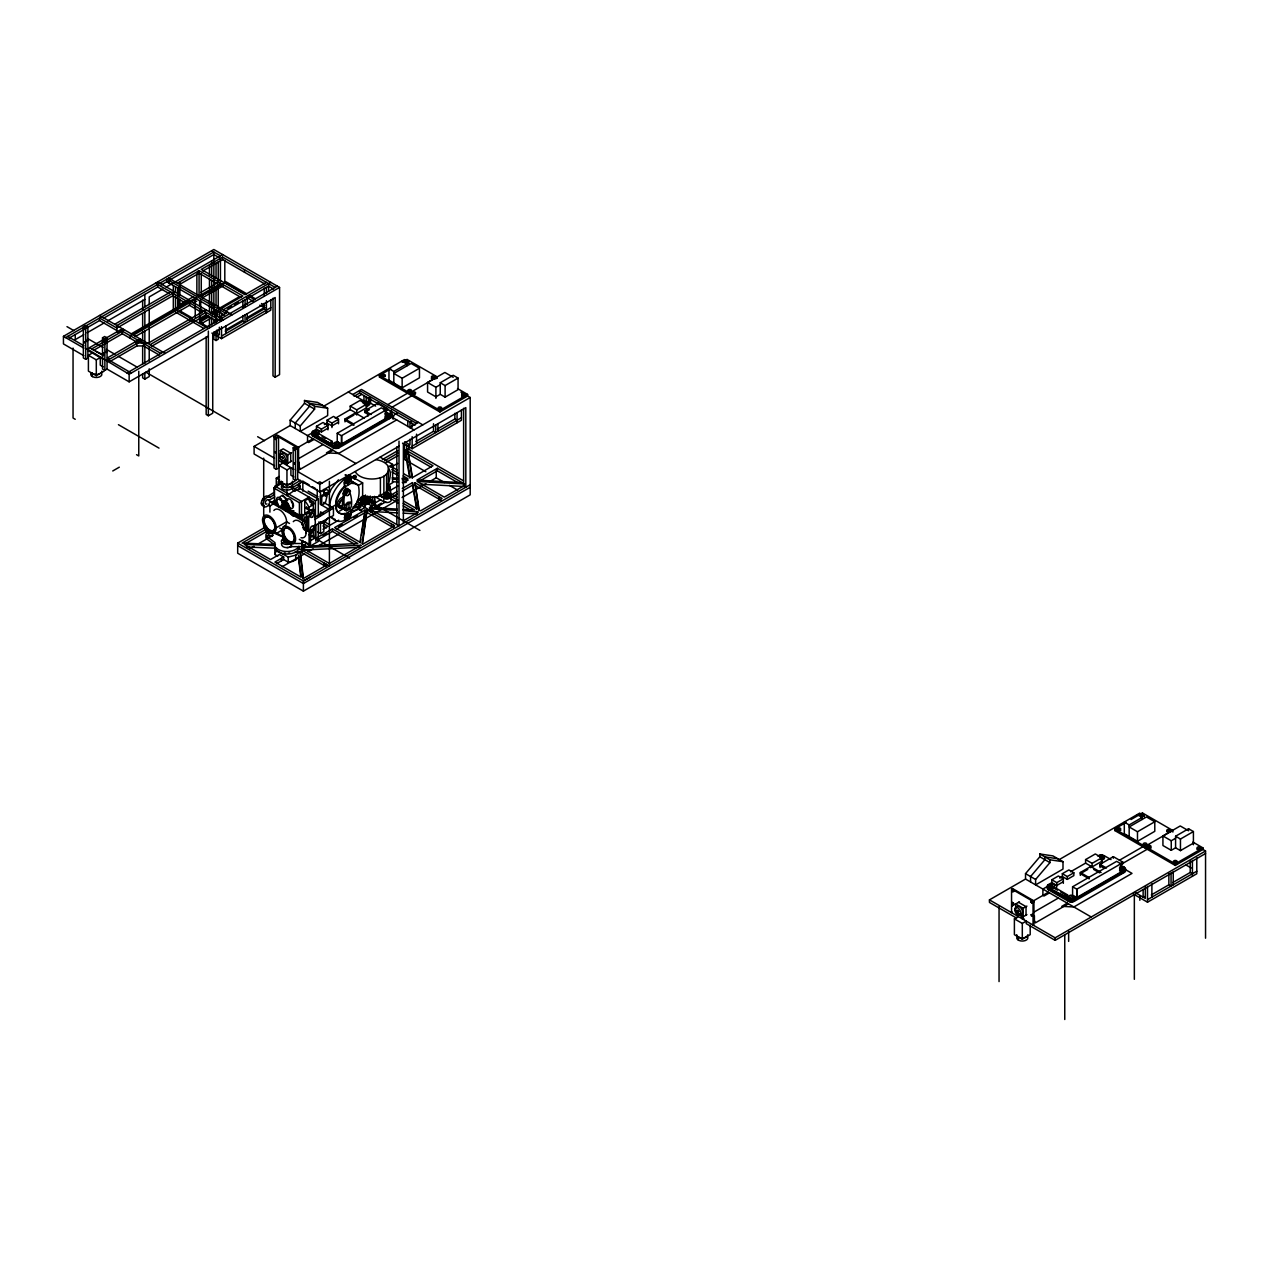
<?xml version="1.0" encoding="UTF-8"?>
<svg xmlns="http://www.w3.org/2000/svg" width="1269" height="1269" viewBox="0 0 1269 1269"><rect width="100%" height="100%" fill="white"/><g stroke="black" fill="none" stroke-linecap="round" stroke-linejoin="round"><path stroke-width="1.5" d="M73.047 348.087L73.047 418.024L75.236 419.293M106.374 338.236L107.294 338.49L104.708 336.507L102.519 337.76L102.519 368.993L104.867 370.358L107.056 369.089L129.152 381.842L129.152 374.26L279.561 287.428L213.842 249.501L63.45 336.333L63.45 343.915L83.849 355.701M138.765 371.246L138.765 455.952L136.56 454.683M142.651 373.958L142.651 377.845L144.84 379.098L149.219 376.576L149.219 368.803M142.651 364.235L142.651 346.754M142.651 340.933L142.651 331.209M142.651 327.323L142.651 313.729M142.651 309.842L142.651 300.134M161.242 284.922L166.762 281.734L166.762 279.212L225.898 313.348M173.33 310.826L173.33 285.525M179.897 295.645L179.897 281.734M197.98 273.834L197.98 271.312M211.812 313.903L242.871 295.963L199.074 270.678L199.074 295.963L220.425 283.637M202.897 325.356L202.897 322.834L200.708 321.565L209.226 316.647M206.165 336.808L206.165 414.487L208.354 415.756L212.732 413.234L212.732 333.588L275.183 297.549L275.183 377.179L279.561 374.641L279.561 287.428M208.354 415.756L208.354 331.066M220.425 258.353L220.425 281.734M202.85 271.011L222.614 259.606L222.614 257.084L275.183 287.428M244.52 272.248L244.52 269.726M263.698 524.208L263.698 528.094L268.996 531.156L268.996 533.678L265.887 531.885L245.472 543.671M263.698 516.435L263.698 504.776M263.698 498.955L263.698 458.157M274.976 545.147L267.251 539.309L267.251 536.787A4.648 2.681 0 0 1 266.252 533.852A4.648 2.681 0 0 1 270.535 532.203M268.6 291.22L268.6 283.637M272.994 298.231L272.994 375.91L275.183 377.179M281.496 543.735L282.115 542.751A5.615 3.236 0 0 0 281.544 543.544C281.036 548.034 288.031 548.382 290.934 546.669L290.934 543.497A5.615 3.236 0 0 1 283.003 543.497A5.615 3.236 0 0 1 283.003 538.928M302.323 519.291L299.547 517.689L299.547 513.913M294.598 552.364L301.927 552.38L301.927 549.223A15.482 8.946 0 0 0 301.927 544.591M290.934 546.669L301.927 546.685L301.927 543.529A15.482 8.946 0 0 0 302.45 541.213M311.666 533.9L311.666 530.283M317.218 499.114L317.218 489.533M295.36 446.577L293.171 447.83L293.171 479.063L295.503 480.428L297.692 479.159L319.804 491.912L319.804 484.33L470.196 397.498L460.885 392.121M328.401 508.98L320.502 504.427L320.502 496.036L329.734 491.357L326.45 489.453L322.929 491.5L327.465 494.117L325.356 503.063L321.755 505.141L321.755 496.75L327.846 493.308L327.465 494.117M329.401 481.316L329.401 566.022L301.61 549.969M363.981 401.29L363.981 395.595M372.325 496.877L372.325 500.747L369.739 502.238L371.944 503.523L371.944 506.045L367.534 503.507M370.088 499.494L374.514 502.032L374.514 507.092L375.608 507.727L385.855 501.81M375.608 507.727L374.577 496.401M389.964 498.225A4.346 2.522 0 0 1 389.964 501.794A4.346 2.522 0 0 1 383.809 501.778L383.809 497.987L378.923 495.164M388.171 483.616L388.171 486.836L389.678 485.948L390.979 493.784L390.979 498.844L389.884 498.209L398.196 503.016M389.678 489.485L389.678 485.948L387.695 484.79M396.816 524.557L396.816 446.878M399.005 441.136L399.005 525.826L369.644 508.885L397.292 510.328M463.629 408.301L463.629 485.979L465.818 487.248L465.818 407.619L403.383 443.658L403.383 523.304M266.617 526.413L237.684 543.116L237.684 553.221L303.386 591.148L470.196 494.847L470.196 397.498M999.052 981.587L999.052 906.716M1064.754 1019.499L1064.754 934.809M1068.641 941.392L1068.641 931.541M1134.343 979.319L1134.343 894.629M374.307 501.905L374.323 496.591M313.522 504.65L313.522 501.874L309.113 499.32M305.686 543.402L305.686 542.149M342.725 499.288A4.87 2.824 -60 0 0 339.283 505.268C364.076 528.919 344.216 455.65 342.265 506.997A4.87 2.824 -60 0 1 343.28 503.587M349.847 490.262C342.122 491.452 343.534 505.459 345.469 510.487M283.828 502.35C300.705 514.516 271.185 508.806 287.793 500.065M329.734 505.601L330.035 502.73A25.586 14.768 -60 0 1 342.836 480.57C344.343 479.111 350.054 474.035 350.593 478.936M350.276 480.11L358.35 485.377C360.999 496.607 356.494 509.757 344.994 513.739L341.44 513.691A17.179 9.914 -60 0 1 335.777 508.441L335.777 501.192A17.179 9.914 -60 0 1 341.44 489.406L344.391 486.297L344.327 482.553A4.346 2.506 -60 0 1 347.405 477.223A4.346 2.506 -60 0 1 350.482 479M292.631 506.315L292.631 504.459M87.228 327.18C89.068 327.561 86.609 325.229 86.863 328.163M86.863 341.551C86.641 338.173 89.401 341.678 86.863 340.33M105.327 338.22L106.263 338.315M282.019 456.618C283.003 461.297 282.289 454.08 282.575 458.49M283.114 458.379L281.797 456.745M297.628 449.099L298.104 448.02L296.724 447.227M1011.916 889.22L1012.519 891.806L1013.487 891.71L1013.201 889.49L1014.296 891.377L1011.916 889.648M1018.468 911.872C1018.706 908.35 1015.121 912.189 1018.595 911.919M1018.706 911.523L1017.706 912.11M1031.316 901.117C1032.3 904.242 1034.076 902.846 1032.363 900.546M1031.983 914.267L1033.156 915.98L1033.156 914.394M367.074 509.932L362.188 543.497L363.108 544.02L394.627 525.826L367.074 509.932L362.458 544.147M365.06 510.027L359.999 542.228L334.635 527.587L365.06 510.027L365.06 512.565L336.333 529.141M360.301 542.862L360.904 539.087M361.491 535.296L364.758 514.453M357.128 501.001C360.682 506.236 373.023 506.188 369.834 497.305M277.784 556.139L274.754 554.394L275.008 548.208M274.754 554.394L275.008 553.268A12.389 7.154 0 0 1 276.245 551.539M300.483 480.332L292.393 485.186A5.615 3.236 0 0 1 288.412 487.47L286.968 487.582A5.615 3.236 0 0 1 283.003 486.63L281.544 483.505A5.615 3.236 0 0 1 282.115 482.728A5.584 3.22 0 0 0 286.223 487.55A5.584 3.22 0 0 0 292.346 483.521M312.396 432.269C318.059 442.056 324.198 425.321 312.396 432.269L312.761 435.584L312.761 433.903M385.062 413.44C390.693 411.886 390.693 419.167 385.062 417.612M387.886 417.39L387.822 419.087L389.631 416.644M375.846 459.648L376.258 459.695A17.02 9.819 0 0 1 386.585 464.28C391.947 469.181 386.204 476.621 380.367 477.699A17.02 9.819 0 0 1 355.415 471.735M363.346 496.02A17.02 9.819 0 0 0 380.367 496.02L383.793 497.956A4.346 2.506 0 0 0 389.948 497.956A4.346 2.506 0 0 0 389.948 494.402C382.508 492.483 394.294 474.939 388.869 469.181M1067.768 898.991C1067.515 902.37 1073.495 902.529 1074.986 900.118M1119.512 867.155C1126.142 864.617 1126.142 873.421 1119.512 870.883M1124.017 870.534L1124.017 872.215L1125.111 869.011M282.638 481.839L275.087 486.186L274.501 488.343L274.501 501.493L277.61 503.285M325.308 496.433L326.609 492.578L328.957 493.942L331.431 488.755L338.458 479.825M350.482 514.579L349.689 516.642M279.91 496.877L282.495 495.148L286.048 498.384L286.635 499.653L282.686 501.937C275.072 487.804 272.883 510.677 282.686 506.505L283.32 507.87A4.949 2.855 60 0 0 285.874 510.63C289.903 512.739 290.411 506.426 288.428 504.253A4.949 2.855 60 0 0 285.874 501.493A4.949 2.855 60 0 0 283.32 501.303L282.686 501.937M1016.945 910.523L1018.309 910.507M327.783 517.911L325.657 521.178L321.755 523.431L320.486 522.701M349.023 507.854L348.959 503.507A3.172 1.824 -60 0 0 346.786 504.665L346.786 509.155A3.172 1.824 -60 0 0 349.023 507.854A2.998 1.729 -60 0 1 346.849 508.98L346.627 508.917M360.713 497.908L360.079 499.32L361.554 501.303L358.604 499.415M360.777 500.732L360.777 497.289C365.393 502.508 372.578 491.277 369.501 502.794M1048.115 885.239C1049.701 895.644 1062.169 880.305 1048.115 885.239L1048.115 886.92M286.953 489.882L286.953 495.544L295.851 489.469L315.426 500.763L318.297 499.114L318.297 516.42M274.501 465.771L254.101 453.985L254.101 446.402L290.173 425.559L290.173 420.134L304.497 403.304L304.497 400.496L317.551 402.4L327.656 408.221L327.656 415.582L300.277 431.397L300.277 425.972L314.601 409.126L314.601 406.318L304.497 400.496M1016.643 918.121L989.439 902.418L989.439 899.88L1025.526 879.052L1025.526 873.627L1039.85 856.781L1039.85 853.974L1052.905 855.893L1062.994 861.714L1062.994 869.075L1035.615 884.89L1035.615 879.465L1049.939 862.619L1049.939 859.811L1039.85 853.974M349.054 517.562L342.836 520.924A25.586 14.768 -60 0 1 331.843 517.53M281.29 483.695L273.914 487.835L274.294 491.579M286.635 499.653L287.286 499.018A4.949 2.855 60 0 1 292.409 501.969C294.36 504.158 293.869 510.455 289.84 508.346M1013.043 902.925L1014.169 904.876L1013.408 902.894M362.76 402.892C366.551 398.767 373.578 405.921 365.995 406.128M338.664 445.927C341.615 435.679 323.024 448.449 338.664 445.927L338.664 447.592L336.031 448.227L332.288 446.069M274.881 545.654L244.267 544.385L270.535 559.55L279.307 554.49L283.685 557.012L283.685 559.55L288.237 562.183L293.155 561.31L298.421 557.678L300.737 576.094M383.888 493.641L386.553 491.626L389.948 493.578A4.346 2.506 0 0 1 389.948 497.131A4.346 2.506 0 0 1 383.793 497.131L380.399 495.18L383.888 493.641L384.999 495.1L383.888 494.466L383.888 476.129M1098.113 856.385C1102.967 851.896 1108.598 860.604 1100.382 859.541M1067.768 898.436C1082.885 904.94 1068.847 887.063 1067.768 900.118M222.614 283.986L224.803 282.368L244.505 293.758M356.621 483.775L351.227 483.299L344.994 486.899A17.02 9.819 -60 0 0 336.079 505.459A17.02 9.819 -60 0 0 344.994 513.739L345.041 517.625A4.346 2.506 -60 0 0 348.118 519.402A4.346 2.506 -60 0 0 351.196 514.072L351.196 510.17M264.19 505.839A5.473 3.157 -60 0 1 261.842 500.636A5.473 3.157 -60 0 1 267.933 496.195L274.041 492.435M268.187 496.433L269.948 497.448L274.326 494.45M314.363 517.562L335.365 505.062M314.664 519.576L333.446 508.092L323.801 502.524L325.038 503.254M275.785 500.747L275.087 501.207M365.361 497.638L365.821 497.607A3.172 1.824 0 0 0 367.724 496.734M225.819 310.857L268.6 286.159L273.533 289.015M83.357 326.704L85.562 325.451L87.894 326.799L87.894 358.032L85.705 359.301L83.357 357.937L83.357 326.704L85.705 328.068L87.894 326.799M65.639 337.586L213.842 252.023L213.842 286.064M69.303 337.998L99.537 320.549L116.891 330.575M103.376 318.329L157.673 286.984L169.047 293.536M83.722 334.73L75.236 339.632L75.236 334.572M87.117 332.779L104.106 322.976M107.5 321.009L144.84 299.452M162.718 289.126L149.219 296.93L149.219 304.687M166.096 287.175L222.614 254.561M177.39 283.193L199.074 270.678M222.614 257.084L201.263 269.409L245.06 294.694L266.411 282.368M179.897 284.272L199.074 273.2L241.189 297.517M114.702 324.261L170.665 291.949M175.043 291.949L116.891 325.514L116.891 331.843L117.985 332.478L123.474 329.321M118.588 327.069L172.854 295.74L185.655 303.132M103.201 339.743L89.512 347.643L103.487 355.717M106.628 337.776L122.363 328.687M87.593 349.245L89.925 347.88M102.519 337.76L104.867 339.124L106.628 337.332L106.152 339.235M91.717 348.912L124.568 329.94M93.414 350.45L122.363 333.747L136.449 341.869M104.201 371.119L96.301 375.687L88.402 371.119L88.402 355.288L92.351 353.02M95.587 351.164L102.884 354.543M179.31 304.846L193.681 296.549M200.661 292.52L218.236 282.368M131.294 333.826L187.241 301.53M196.33 297.549L130.199 335.73L130.199 338.252M133.483 335.095L189.446 302.783L189.446 305.321L202.231 312.697M190.302 302.292L196.869 298.501M200.169 296.597L219.997 285.144M135.18 336.65L189.89 305.052M193.316 303.085L196.743 301.102M223.201 285.826L202.358 297.866L202.358 295.328L221.52 284.795M88.402 355.288L96.301 359.857L100.251 357.572L100.251 365.155L103.217 366.884M140.209 338.982L107.357 357.953L109.546 359.206L142.398 340.251M141.303 339.616L135.831 342.773L147.87 343.407L206.022 309.842M106.786 360.333L109.134 358.968L109.134 361.506M109.546 361.744L136.925 345.929L143.492 345.929L159.275 355.05M150.059 344.676L206.022 312.364L206.022 314.886L151.757 346.215M200.216 319.328L207.037 315.394M210.448 313.427L215.556 310.477M218.966 308.51L239.397 296.708M221.187 308.478L223.709 307.035M200.185 320.613L208.497 315.807M212.637 314.68L217.745 311.73M220.425 311.46L219.331 312.079L166.762 281.734M223.392 309.747L270.789 282.368M210.924 318.202L201.803 323.468L206.91 326.419M214.334 316.235L217.745 314.268M227.96 308.367L231.37 306.4M234.781 304.433L238.191 302.466M219.014 317.329L227.77 312.269M126.963 372.991L277.372 286.159M129.152 381.842L208.354 336.126M225.343 330.099L241.776 320.629M247.169 317.504L264.809 307.32M225.295 331.399L242.871 321.247L245.06 322.516L245.06 314.934M246.662 319.074L264.222 308.922L266.411 310.191M221.52 336.111L270.789 307.669M213.842 333.35L213.842 339.251L216.047 340.52L218.236 339.251L218.236 335.365M211.891 333.081L221.52 338.633L270.789 310.191L270.789 299.801M112.751 470.973L119.318 467.166M323.341 406.413L404.494 359.571L407.777 361.459M457.522 388.584L467.611 394.405L467.611 396.007L439.931 411.981L379.415 377.036L379.415 375.45L390.82 368.867M402.21 362.284L407.095 359.476L437.345 376.941L409.681 392.914L409.681 394.5M278.53 436.647L278.546 468.102L276.356 469.356L274.009 468.007L274.009 436.774L277.086 434.997L298.58 447.418L298.58 471.053L297.692 471.576L319.804 484.33M379.415 377.036L382.683 375.164M274.009 436.774L276.356 438.138L278.783 437.171M352.703 394.516L361.459 389.456L422.799 424.877M388.964 381.795L388.964 368.644L393.818 371.452L406.794 363.965L406.794 365.964M354.083 396.261L359.603 393.073L415.09 425.099M356.732 397.245L361.808 394.326M335.222 418.294L350.228 409.633L350.228 406.096L359.968 400.481L366.519 404.256L366.519 409.443M327.973 428.192L321.422 431.968L316.473 429.112L316.473 426.289L323.024 422.498L327.973 425.353L327.973 429.858M338.506 422.117L331.955 425.892L327.005 423.037L327.005 420.213L333.557 416.422L338.506 419.278L338.506 423.783M419.452 368.264L411.124 363.473L393.818 373.451L402.146 378.257L419.452 368.264L419.452 377.829L402.146 387.822L388.964 380.208M390.091 416.565A4.219 2.427 0 0 1 389.012 418.913L338.997 447.783A4.219 2.427 0 0 1 333.049 447.783L313.015 436.219L313.015 434.553A4.219 2.427 0 0 1 313.015 431.111L316.473 429.112M324.356 424.576L327.005 423.037M280.354 458.966L280.354 450.479L283.209 448.829L290.68 453.144L290.68 461.63M312.666 432.634L307.542 435.584L307.542 441.913L308.637 442.548L314.109 439.375M316.473 426.289L321.422 429.144L327.973 425.353M327.005 420.213L331.955 423.069L338.506 419.278M350.228 406.096L356.763 409.871L366.519 404.256M315.553 434.87L314.839 435.283L329.988 443.214L329.274 444.769L314.839 436.425L315.553 434.87L329.988 443.214M316.013 435.14L318.709 433.586L332.208 441.39L332.208 444.198M344.978 421.879L344.978 419.008L355.368 413.012L364.266 418.151M296.121 447.576L297.009 447.053M297.279 447.846L313.015 438.757M353.877 415.074L344.978 420.213L353.877 425.353M366.519 407.777L356.763 413.408L350.228 409.633M293.171 447.83L295.503 449.194L298.58 447.418M297.216 448.544L298.104 448.02M297.295 448.814L298.183 448.29M297.327 449.067L298.215 448.544M280.354 450.479L287.825 454.794L291.569 452.636M297.216 449.464L298.183 448.766M368.058 416.01L368.058 414.344L364.726 412.409L364.726 410.839L378.003 403.161L387.537 408.681L387.537 410.252L385.189 411.616L389.012 413.805A4.219 2.427 0 0 1 389.012 417.247L389.012 418.913M364.726 412.409L369.406 409.713M294.852 481.189L286.953 485.757L279.053 481.189L279.053 465.358L283.003 463.09M385.522 418.58L341.456 444.023L337.237 441.58L337.237 433.284L381.303 407.841L385.522 410.284L385.522 420.245M387.743 404.637L407.492 393.247M440.248 394.326L440.248 382.762L453.207 375.275L458.061 378.083L458.061 389.646L445.102 397.134L440.248 394.326L435.901 396.832L427.574 392.026L427.574 382.461L444.88 372.467L453.207 377.274M281.861 459.822L287.825 463.28L291.569 461.123M298.389 458.759L323.04 444.531M384.221 410.585L387.537 408.681M337.237 433.284L341.456 435.727L385.522 410.284M332.208 441.39L329.528 442.944L329.528 444.087L332.208 442.532M392.137 407.175L411.87 395.769M279.053 465.358L286.953 469.927L290.902 467.642L290.902 475.225L293.869 476.938M276.277 487.106L276.277 478.159L279.148 476.494M427.574 382.461L435.901 387.267L440.248 384.761M297.438 469.07L299.785 467.722L299.785 469.038L297.438 470.402L298.58 471.053M331.955 449.686L326.482 452.843L338.522 453.477L396.674 419.896M324.452 441.152L333.049 446.117A4.219 2.427 0 0 0 338.997 446.117L389.012 417.247M440.248 382.762L445.102 385.57L458.061 378.083M333.049 450.321L300.198 469.276L299.072 468.626L299.072 462.249M281.052 482.601L278.181 484.266L278.181 481.459L281.115 483.156M274.77 496.94L268.742 500.414A2.379 1.38 -60 0 0 266.649 500.208A2.379 1.38 -60 0 0 265.269 503.095A2.379 1.38 -60 0 0 266.95 503.888M302.054 481.95L292.393 487.708A5.615 3.236 0 0 1 288.412 489.993L286.968 490.104A5.615 3.236 0 0 1 281.353 486.868L281.544 486.027A5.615 3.236 0 0 1 282.115 485.25M290.902 486.598L294.757 488.835L299.817 485.916L299.817 488.438L318.297 499.114M411.061 421.53L409.966 422.149L409.966 427.843M268.885 500.605L271.804 502.175L274.818 500.446M274.405 502.873L270.249 505.982A2.316 1.348 -60 0 1 268.806 505.189L268.806 504.697A2.316 1.348 -60 0 1 270.202 502.238L270.63 501.985A2.316 1.348 -60 0 1 271.725 502.064L271.804 502.175M286.953 495.544L288.301 493.815M292.425 484.98L292.568 489.834L294.757 491.103L299.817 488.438M409.649 427.399L418.421 422.339M379.415 375.45L439.931 410.379L467.611 394.405M317.615 483.061L319.804 481.808L321.993 483.061M283.082 503.523L285.715 502.001L283.066 503.555M282.987 504.523L286.953 502.238L288.38 506.045L284.43 508.33M283.368 506.41L287.333 504.126M283.828 507.41L287.793 505.125M285.128 509.091L289.84 507.362L285.874 509.646M286.62 509.964L290.585 507.679M300.753 501.953L299.405 502.73L274.501 488.343L275.785 487.47M287.317 510.011L290.569 508.25M319.804 491.912L399.005 446.196M304.75 500.811C307.669 504.126 313.364 512.597 304.75 513.374L304.75 500.811L309.065 498.32L309.065 497.083L299.405 502.73L299.405 515.88L301.514 516.467L301.514 501.445L275.087 486.186M290.458 512.644L293.853 510.677M351.735 477.271L355.13 475.304M382.366 459.568L397.689 450.717M415.946 441.469L433.522 431.317L435.711 432.586L435.711 425.004M437.297 429.144L454.873 418.992L457.062 420.261M327.386 492.721L329.734 491.357M384.602 460.806L397.863 453.144M291.299 514.691L294.614 512.771M310.857 504.776L313.729 503.111L313.411 504.316M412.155 446.18L461.44 417.723M292.965 516.261L296.28 514.342M386.22 462.408L397.816 455.714M404.494 443.42L404.494 449.321L406.683 450.59L408.872 449.321L408.872 445.435M308.779 507.362L313.094 504.856L309.065 498.32M402.543 443.151L412.155 448.703L461.44 420.261L461.44 409.855M276.214 527.825L286.635 521.797L289.506 523.462M300.753 515.103L299.405 515.88L288.507 509.583M304.75 513.374L309.065 510.884M310.223 510.661L313.475 508.615L313.094 504.856M299.547 517.689L309.065 512.105M388.869 487.518L388.346 485.202L392.644 482.728L392.644 464.391L388.346 466.881L388.298 490.056M358.35 499.827L362.648 497.337L362.648 482.902L358.35 485.377L350.418 480.808M248.914 549.271L254.038 546.304M257.464 544.338L272.851 535.455M276.261 533.472L283.098 529.522M390.82 467.341L397.657 463.391M307.844 519.513L304.75 521.131A2.316 1.348 -60 0 0 303.656 521.067L303.228 521.305A2.316 1.348 -60 0 0 301.832 523.78L301.832 524.271A2.316 1.348 -60 0 0 303.275 525.049M339.473 511.106L345.073 507.886M313.491 526.286L333.446 515.531L333.446 508.092M310.508 531.156L310.508 544.163L308.748 545.178L308.748 543.909L301.927 540.784L301.911 543.814L308.034 547.351L318.297 541.435L318.297 524.113M322.992 529.252L328.068 526.334L322.992 523.399M338.696 520.179L330.257 525.065L323.484 521.162M350.53 513.358L360.666 507.505L352.972 507.901M365.06 504.967L368.454 503M389.393 490.913L397.911 485.995M403.019 483.045L408.142 480.094L402.21 479.745M310.556 537.057L313.681 535.248M360.174 510.312L365.06 507.505L365.028 498.654M371.738 503.396L374.514 502.032M317.551 531.87L320.486 533.567L323.785 531.663L323.785 521.797M375.608 502.667L380.732 499.7M310.508 540.626L315.426 537.77L315.426 524.414M283.685 557.012L274.913 562.072L301.197 577.236L298.421 555.14M305.401 544.464L302.022 546.416L305.877 546.225M317.234 537.644L332.446 528.856L357.81 543.497L309.715 546.019M374.545 504.554L369.438 507.505L397.07 509.075M397.181 491.484L392.073 494.434L397.054 497.305M402.289 488.517L412.52 482.617L417.025 508.821L403.716 501.144M437.345 468.277L416.898 480.094L462.297 482.68L437.345 468.277L437.345 470.815L458.966 483.283M308.748 543.909L308.034 547.351M323.198 535.47L326.625 533.488M338.617 526.556L342.043 524.589M354.035 517.657L357.461 515.69M276.563 563.658L283.685 559.55M317.234 540.166L332.446 531.394L354.432 544.068M377.956 505.11L381.366 503.143M392.073 496.956L397.181 494.006M402.289 491.055L412.52 485.155L412.52 482.617M420.309 480.65L437.345 470.815L436.25 470.18L436.25 477.778L444.467 482.521M370.913 512.153L373.102 510.884M282.368 566.608L304.608 553.776M308.018 551.809L313.157 548.842M318.281 545.892L338.791 534.043M342.218 532.06L396.927 500.478M402.051 497.511L425.987 483.695M429.414 481.728L436.25 477.778M403.447 520.734L418.358 512.121L403.225 510.646M464.168 485.678L444.277 497.147L417.12 481.474L464.502 483.949M327.212 564.753L303.386 578.505L300.214 551M309.969 577.236L303.402 581.028L303.386 591.148M470.196 484.71L303.386 581.028L237.684 543.116M470.196 487.264L303.386 583.566L237.684 545.622M1058.695 859.906L1139.848 813.048M1192.876 842.077L1202.949 847.898L1202.949 849.484L1175.284 865.458L1114.769 830.529L1114.769 828.943L1126.158 822.36M1131.044 819.536L1142.433 812.953L1172.699 830.434L1145.019 846.407L1145.019 847.993M1011.552 888.998L1012.44 888.49L1033.934 900.895L1033.934 924.546L1033.045 925.053L1033.045 901.418L1011.552 888.998L1011.552 912.649L1012.44 912.141M1114.769 830.529L1118.021 828.657M1013.614 889.601L1011.916 890.568L1012.725 890.108M1154.79 821.757L1137.484 831.75L1129.172 826.944L1146.478 816.95L1154.79 821.757L1154.79 831.322L1137.484 841.315L1124.302 833.701L1124.302 822.122L1129.172 824.929L1142.132 817.442L1142.132 819.457M1070.56 871.787L1085.582 863.126L1085.582 859.589L1095.321 853.958L1101.857 857.733L1101.857 862.936M1063.327 881.685L1056.776 885.461L1051.827 882.605L1051.827 879.766L1058.378 875.991L1063.327 878.846L1063.327 883.351M1062.343 876.53L1062.343 873.691L1068.895 869.915L1073.844 872.771L1073.844 875.61L1067.292 879.385L1062.343 876.53L1059.694 878.053M1125.016 869.471A4.219 2.427 0 0 1 1124.35 872.406L1074.351 901.276A4.219 2.427 0 0 1 1068.387 901.276L1048.368 889.712L1048.368 888.046A4.219 2.427 0 0 1 1048.368 884.604L1051.827 882.605M1026.922 914.6L1023.179 916.773L1015.708 912.459L1015.708 903.972L1019.451 901.815M1048.02 886.111L1042.896 889.077L1042.896 895.406L1043.99 896.025L1049.463 892.868M1051.827 879.766L1056.776 882.637L1063.327 878.846M1062.343 873.691L1067.292 876.546L1073.844 872.771M1085.582 859.589L1092.117 863.364L1101.857 857.733M1050.177 888.776L1065.341 896.707L1064.628 898.246L1050.177 889.918L1050.177 888.776L1065.341 896.707M1067.562 897.691L1067.562 894.883L1054.063 887.079L1051.366 888.633L1051.366 889.775M1050.177 889.918L1050.891 888.363M1080.316 875.372L1080.316 872.501L1090.706 866.505L1101.111 872.501M1031.078 901.624L1032.76 900.657M1031.11 901.878L1032.966 900.8M1030.92 902.322L1048.368 892.234M1081.807 872.85L1087.739 869.424M1085.582 863.126L1092.117 866.886L1101.857 861.27M1031.316 902.418L1032.189 901.91M1032.443 901.767L1033.934 900.895M1031.475 902.656L1033.458 901.513M1031.665 902.862L1033.537 901.783M1031.871 903.005L1033.569 902.037M1015.708 903.972L1023.179 908.287L1026.922 906.114M1032.078 903.1L1033.537 902.259M1100.08 867.568L1100.08 864.316L1113.341 856.654L1122.891 862.159L1122.891 863.745L1120.543 865.093L1124.35 867.298A4.219 2.427 0 0 1 1124.35 870.74L1124.35 872.406M1030.19 925.18L1030.19 934.682L1022.306 939.234L1014.391 934.682L1014.391 918.851L1018.341 916.567M1120.876 872.073L1076.81 897.5L1072.591 895.073L1072.591 886.777L1116.657 861.334L1120.876 863.777L1120.876 873.738M1119.369 860.287L1142.83 846.74M1193.415 843.139L1180.456 850.627L1175.586 847.819L1171.255 850.325L1162.927 845.519L1162.927 835.954L1180.233 825.96L1188.561 830.767L1188.561 828.752L1193.415 831.56L1193.415 844.726M1033.743 912.252L1058.378 898.024M1119.559 864.078L1122.891 862.159M1072.591 886.777L1076.81 889.204L1120.876 863.777M1067.562 894.883L1064.865 896.437L1064.865 897.564L1067.562 896.009L1060.805 892.123M1120.4 864.744L1147.208 849.262M1014.391 918.851L1022.306 923.42L1026.24 921.135L1026.24 923.658L1055.158 940.345L1205.55 853.514M1175.586 847.819L1175.586 836.239L1188.561 828.752M1162.927 835.954L1171.255 840.76L1175.586 838.254M1067.292 903.163L1061.82 906.336L1073.875 906.97L1132.011 873.389L1125.365 869.551M1048.368 888.046L1068.387 899.61A4.219 2.427 0 0 0 1074.351 899.61L1124.35 870.74M1068.387 903.798L1035.536 922.769L1034.409 922.119L1034.409 915.726M1175.586 836.239L1180.456 839.047L1193.415 831.56M1114.769 828.943L1175.284 863.872L1202.949 847.898M989.439 899.88L1055.158 937.823L1205.55 850.991L1202.266 849.088M1144.226 896.501L1143.131 897.135L1143.131 889.553M1151.3 894.946L1168.86 884.81L1171.049 886.079L1171.049 872.802M1172.651 882.621L1190.211 872.485L1192.416 873.754M1147.509 899.673L1196.794 871.216M1133.074 893.868L1147.509 902.196L1196.794 873.754L1196.794 857.939M274.294 487.439L276.975 486.186M298.913 551.904A12.389 7.138 -0.2 0 1 295.693 555.108L288.237 557.123L274.754 549.334M106.152 352.608C105.533 349.403 108.658 352.465 106.025 351.386M297.692 448.798L297.803 447.862M1119.512 868.821L1120.4 868.599M1123.239 872.549L1121.368 872.834M341.837 507.648L340.298 507.505M286.968 547.605L288.428 547.51M310.651 510.122L314.506 509.916M351.053 510.535L356.827 510.233M353.083 506.712L360.84 506.331L355.954 503.507M303.799 550.016L359.999 547.288M292.774 543.513L301.927 543.529M298.263 549.207L301.927 549.223M275.436 544.401L242.062 543.116L265.887 529.363L265.887 531.885M246.17 546.987L276.801 548.271M392.121 477.874L398.038 478.191M401.987 478.397L407.92 478.699L403.114 475.923M421.07 484.219L464.502 486.487M371.627 511.518L397.292 512.866M403.225 513.168L417.041 513.897L417.041 511.359M392.343 479.19L398.276 479.523M392.343 481.712L398.276 482.061M402.21 482.283L406.159 482.506M402.987 509.408L414.836 510.09L403.193 503.365M310.239 502.746L308.922 499.812M297.628 462.471L297.628 460.695M322.596 405.319L309.557 403.399L309.557 406.207L295.233 423.053L295.233 428.478M314.601 406.318L327.656 408.221M1057.949 858.796L1044.895 856.892L1044.895 859.7L1030.571 876.546L1030.571 881.971M1049.939 859.811L1062.994 861.714M1048.115 887.396L1048.115 889.061L1050.383 890.077M335.175 519.465L329.94 516.911M282.701 496.179L284.208 497.051M313.364 436.028L315.029 436.584L315.029 434.918M284.113 537.533L273.818 532.98A4.648 2.681 0 0 0 271.74 532.298M91.463 372.737A5.584 3.22 0 0 0 92.351 373.403L93.509 373.911A5.584 3.22 0 0 0 96.301 374.355M281.369 481.189A5.584 3.22 0 0 0 283.003 483.473L284.161 483.981A5.584 3.22 0 0 0 292.536 481.189M1016.707 934.682A5.584 3.22 0 0 0 1018.357 936.966L1019.499 937.474A5.584 3.22 0 0 0 1020.847 937.791M211.653 250.754L220.425 255.815M401.924 361.157L406.794 363.965M222.614 259.606L264.729 283.923M219.267 257.67L213.842 254.546L168.951 280.481L168.951 283.003M246.709 293.758L224.803 281.115L224.803 260.24M250.072 295.693L255.132 298.612M248.343 295.963L254.91 299.754M261.493 303.545L264.777 305.448M246.709 297.549L253.277 301.34M259.844 305.131L264.777 307.97M1137.278 814.635L1142.132 817.442M1186.182 865.093L1191.226 868.012M168.634 278.133L232.148 314.807M199.074 295.963L196.869 294.694L196.869 273.834M416.549 423.418L359.603 390.551L359.603 393.073M224.439 315.045L219.331 312.079L219.331 317.773M384.364 408.428L387.537 410.252M375.656 406.096L368.978 402.241A4.219 2.427 0 0 0 363.013 402.241M157.673 281.924L223.392 319.867M348.325 391.994L365.694 402.019M388.362 415.106L414.027 429.921M155.484 283.193L221.203 321.12M206.022 314.886L217.38 321.454M364.726 410.839L371.087 414.503M179.897 310.826L191.825 317.71M177.708 310.826L207.577 328.068M213.953 331.748L219.331 334.842L219.331 327.259M404.605 441.818L409.966 444.911L409.966 439.233M175.519 312.079L203.865 328.449M407.857 448.734L463.471 480.824M408.015 451.352L432.967 465.755L412.52 477.556L408.015 451.352L412.203 478.223M408.015 453.89L431.254 467.293M1111.009 859.589L1104.316 855.734A4.219 2.427 0 0 0 1098.367 855.734M405.414 452.383L404.494 449.321L409.808 478.016M344.978 419.008L353.877 424.147M425.845 471.767L404.494 459.441L404.494 451.859M449.4 485.361L457.601 490.104M304.497 403.304L314.601 409.126M1100.08 864.316L1106.425 867.996M1100.08 865.902L1103.411 867.822M1135.168 892.535L1145.32 898.404L1145.32 887.031M380.145 457.173L392.644 464.391M1093.688 869.424L1099.62 872.85M390.868 466.326L397.276 470.038M403.701 473.734L410.109 477.43L405.81 450.083L405.81 452.605M391.883 469.451L398.292 473.147M414.931 482.743L442.088 498.416L420.547 510.852L419.23 510.106L414.931 482.743L418.929 510.677M391.883 471.973L398.292 475.669M414.931 485.281L441.168 500.414M1080.316 872.501L1089.23 877.64M1080.316 873.706L1089.23 878.846M322.088 436.679L325.467 438.63M290.173 420.134L300.277 425.972M313.015 434.553L316.013 436.282M317.71 437.266L321.089 439.201M1039.85 856.781L1049.939 862.619M99.537 315.489L165.24 353.432M290.173 425.559L355.891 463.502M116.891 328.052L99.537 318.027L99.537 320.549M121.269 330.575L160.862 353.432M389.884 495.687L398.196 500.494M403.193 505.903L411.505 510.693M348.356 474.654L362.648 482.902M345.771 474.844L349.054 476.747M345.025 474.923L348.309 476.811M276.198 435.521L297.692 447.925L297.692 479.159M1057.442 890.172L1054.063 888.221L1054.063 887.079M1025.526 873.627L1035.615 879.465M344.327 482.553L345.041 486.868L344.327 486.455M1025.526 879.052L1091.229 916.995M66.987 326.641L73.84 330.606M87.561 338.522L102.995 347.42M106.422 349.403L114.987 354.352M118.414 356.335L137.274 367.217M145.84 372.166L229.261 420.325M257.639 436.71L264.491 440.676M362.077 497.004L419.896 530.394M347.087 488.835L350.276 490.675M346.421 488.898L350.545 491.277M345.707 489.199L347.896 490.453M345.009 489.707L347.198 490.976M344.343 490.405L346.532 491.674M343.772 491.23L345.961 492.499M343.344 492.15L345.533 493.403M343.074 493.07L345.263 494.323M357.826 502.064L362.648 504.84M342.979 493.942L345.168 495.196M359.143 504.079L372.007 511.518M108.103 359.571L131.341 372.991M67.701 336.396L83.897 345.755M86.435 348.578L129.152 374.26M283.796 462.519L287.032 464.391M63.45 336.333L83.897 348.134M87.894 350.45L103.217 359.286M254.101 446.402L274.501 458.172M278.546 460.504L293.869 469.356M354.321 505.11L357.588 506.981M367.074 512.454L391.518 526.572L391.518 524.034M357.985 509.059L362.363 511.581M326.212 492.737L327.465 493.451M302.768 481.189L309.192 484.901M312.412 486.757L315.616 488.613M339.283 505.268L344.454 508.25A4.87 2.824 -60 0 1 347.896 502.286L350.339 502.048L351.354 504.269M339.394 506.236L347.008 510.63M342.646 508.441L346.532 510.677M320.502 496.036L321.755 496.75M339.743 506.997L346.183 510.709M297.628 484.647L299.817 485.916M308.113 491.135L318.011 496.845M1018.563 902.322L1026.034 906.637L1026.034 915.123M324.103 502.35L325.356 503.063M276.277 478.159L279.64 480.094M344.327 513.311L345.041 517.625M1034.409 920.786L1035.139 922.531M323.658 513.675L320.486 511.851L320.486 515.468L318.757 514.548M1020.768 916.948L1023.988 918.804M318.757 521.987L320.502 523.002M313.094 512.2A4.648 2.681 -60 0 0 309.81 510.297A4.648 2.681 -60 0 0 306.527 515.991L308.716 517.26L308.716 529.903A4.648 2.681 -60 0 0 312 531.79A4.648 2.681 -60 0 0 315.283 526.112L315.283 513.469A4.648 2.681 -60 0 0 312 511.566A4.648 2.681 -60 0 0 308.716 517.26M322.992 525.937L326.371 527.888M307.748 518.64L304.671 516.864L304.671 520.512M289.951 509.789L301.514 516.467M273.041 502.096L278.149 505.046M281.559 507.013L307.098 521.749M271.629 502.921L305.67 522.574M306.527 515.991L306.527 528.634L308.716 529.903M261.319 503.174L263.08 504.19M303.101 527.301L304.861 528.316M315.426 537.77L313.522 536.676L313.522 529.046M118.429 424.687L159.006 448.116M309.081 534.757L349.657 558.186M279.703 528.031L282.971 529.919M299.294 539.325L309.081 544.988L309.081 531.981M272.819 530.823L284.224 537.406M299.992 551.571L326.292 566.751L326.292 564.213M375.656 497.067L383.809 501.778M368.375 499.796L369.834 501.778M267.251 536.787L274.976 542.624L274.58 544.369A12.389 7.154 0 0 0 285.351 551.46A12.389 7.154 0 0 0 298.929 546.225M347.643 489.009L348.452 490.77M269.948 497.448L269.678 497.21A5.473 3.157 -60 0 0 264.46 499.97A5.473 3.157 -60 0 0 263.778 506.347A5.473 3.157 -60 0 0 268.885 504.713M1017.706 911.824L1017.135 910.619M278.466 436.25L279.037 437.234M282.337 502.73L280.544 498.416M291.283 501.509L292.346 503.428M284.906 497.813L285.969 499.748M279.91 499.225L280.275 500.525M312.396 435.061L312.761 431.761M412.52 485.155L416.692 509.488M300.214 553.538L303.164 579.076M282.971 534.17L282.987 540.499M438.979 496.623L438.979 499.161M393.691 525.287L393.691 527.825M332.446 528.856L332.446 531.394M324.118 562.96L324.118 565.482M281.496 558.281L281.496 560.803M266.807 529.903L266.823 532.425M1205.55 850.991L1205.55 938.203M1192.416 860.477L1192.416 876.276M1190.211 861.096L1190.211 872.485M1180.456 839.047L1180.456 850.627M1175.284 863.872L1175.284 865.458M1173.238 871.533L1173.238 884.81M1171.255 840.76L1171.255 850.325M1168.86 873.437L1168.86 884.81M1151.887 883.859L1151.887 897.135M1147.509 886.396L1147.509 902.196M1142.433 812.953L1142.433 814.555M1139.848 896.342L1139.848 900.292M1137.484 831.75L1137.484 841.315M1129.172 824.929L1129.172 836.509M1124.984 868.456L1124.984 871.248M1124.35 867.298L1124.35 868.964M1124.017 867.488L1124.017 869.17M1113.341 856.654L1113.341 858.241M1092.117 863.364L1092.117 866.886M1090.706 866.505L1090.706 867.71M1077.048 889.077L1077.048 897.373M1076.81 889.204L1076.81 897.5M1074.605 896.802L1074.605 898.484M1074.351 899.61L1074.351 901.276M1074.018 899.404L1074.018 901.085M1073.241 899.753L1073.177 901.434M1072.337 899.959L1072.337 901.64M1071.369 900.038L1071.369 901.704M1070.401 899.959L1070.401 901.64M1069.513 899.753L1069.513 901.418M1068.736 899.404L1068.736 901.085M1068.387 899.61L1068.387 901.276M1067.292 876.546L1067.292 879.385M1064.628 897.12L1064.628 898.246M1056.776 882.637L1056.776 887.126M1055.158 937.823L1055.158 940.345M1049.479 888.189L1049.479 889.855M1048.702 884.794L1048.702 886.46M1048.702 887.84L1048.702 889.521M1048.368 884.604L1048.368 886.27M1023.179 908.287L1023.179 916.773M1022.291 914.917L1022.291 918.851M1022.306 923.42L1022.306 939.234M1018.341 936.966L1018.341 940.123M1012.44 902.291L1012.44 906.225M457.062 412.679L457.062 422.783M454.873 413.297L454.873 418.992M445.102 385.57L445.102 397.134M439.931 410.379L439.931 411.981M437.9 423.735L437.9 431.317M435.901 387.267L435.901 398.418M433.522 423.735L433.522 431.317M416.549 434.172L416.549 443.658M412.155 423.418L412.155 427.209M412.155 436.695L412.155 448.703M407.777 420.896L407.777 426.574M407.095 359.476L407.095 361.062M406.683 444.769L406.683 450.59M402.146 378.257L402.146 387.822M393.818 371.452L393.818 383.016M391.36 410.141L391.36 417.723M390.265 410.775L390.265 418.358M389.948 493.578L389.948 494.402M389.757 415.534L389.631 417.755M389.25 414.455L389.25 416.121M389.25 416.613L389.25 418.278M389.012 413.805L389.012 415.471M386.585 474.098L386.553 492.451M385.887 408.253L385.887 413.932M383.793 497.131L383.793 497.956M380.399 477.683L380.399 496.005M378.003 403.161L378.003 404.748M370.548 398.133L370.548 403.828M370.31 496.068L370.31 499.605M369.691 496.544L369.691 502.508M369.453 397.498L369.453 403.193M369.216 497.226L369.216 503.19M368.454 497.813L368.454 503.793M368.359 398.133L368.359 403.828M367.455 498.273L367.455 504.237M366.963 401.876L366.963 403.558M366.17 396.864L366.17 402.559M366.281 498.558L366.281 504.523M365.456 495.005L365.06 497.543A2.998 1.729 0 0 1 362.442 496.687M363.759 498.574L363.759 504.554M362.569 498.305L362.569 504.269M361.554 497.86L361.554 503.841A4.87 2.824 0 0 1 360.079 501.858M356.763 409.871L356.763 415.074M355.368 413.012L355.368 414.217M351.196 483.315L351.196 479.412A4.346 2.506 -60 0 0 348.118 477.636A4.346 2.506 -60 0 0 345.041 482.966M348.118 484.615L347.405 482.934L347.405 484.203M348.118 512.406L348.118 513.691L347.405 513.279A2.649 1.523 -60 0 0 346.913 513.628M341.694 435.584L341.694 445.546M341.456 435.727L341.456 444.023M339.632 443.833L339.632 445.514M338.997 446.117L338.997 447.783M337.887 446.26L337.824 447.941M336.999 446.482L336.999 448.147M336.031 446.545L336.031 448.227M335.064 446.482L335.064 448.147M334.159 446.26L334.159 447.925M333.382 445.927L333.382 447.592M333.049 446.117L333.049 447.783M332.795 445.467L332.795 447.148M331.955 423.069L331.955 427.574M329.274 443.627L329.274 444.769M323.801 489.469L323.801 495.069M321.422 429.144L321.422 431.968M320.502 491.373L320.502 504.427M320.486 521.718L320.486 533.567M318.709 433.586L318.709 434.728M316.964 434.918L316.964 436.584M315.997 434.981L315.997 436.663M315.759 524.398L315.759 541.133M315.426 500.763L315.426 516.88M313.015 431.111L313.015 432.777A4.219 2.427 0 0 0 313.015 436.219M307.542 517.022L307.542 520.671M306.051 531.013L306.051 533.012M302.831 481.363L302.831 491.182M302.783 514.405L302.783 520.29M302.641 540.372L302.641 541.641M299.547 483.251L299.547 489.152M295.503 449.194L295.503 480.428M295.725 555.124L295.725 560.184M294.757 488.835L294.757 491.103M291.791 510.931L291.791 514.77M288.237 557.123L288.237 562.183M287.825 454.794L287.825 463.28M286.953 461.44L286.953 465.358M286.953 469.927L286.953 485.757M283.003 483.473L283.003 486.63M276.356 438.138L276.356 469.356M269.916 505.332L269.916 512.153M266.411 287.428L266.411 293.123M266.411 300.705L266.411 312.713M264.222 288.063L264.222 295.645M264.222 303.228L264.222 308.922M247.249 298.501L247.249 304.179M247.249 313.665L247.249 321.247M245.06 299.754L245.06 307.352M242.871 300.388L242.871 307.97M242.871 315.569L242.871 321.247M225.898 325.99L225.898 333.588M221.52 313.348L221.52 317.139M221.52 326.625L221.52 338.633M218.236 261.509L218.236 280.481M218.236 286.81L218.236 308.177M217.142 310.826L217.142 316.504M217.142 329.781L217.142 333.588M216.047 262.81L216.047 278.355M216.047 288.063L216.047 305.559M216.047 309.446L216.047 323.04M216.047 330.812L216.047 340.52M213.842 290.014L213.842 311.682M213.842 319.55L213.842 323.5M211.653 260.875L211.653 276.42M211.653 280.306L211.653 288.063M211.653 291.949L211.653 313.316M211.653 317.202L211.653 324.975M209.464 265.443L209.464 275.151M209.464 279.037L209.464 288.745M209.464 292.631L209.464 312.063M209.464 317.885L209.464 327.592M201.263 273.834L201.263 294.694M200.708 313.348L200.708 300.071L199.614 300.705L199.614 306.4M200.708 317.139L200.708 322.834L199.614 323.468L199.614 310.191M195.236 298.183L195.236 317.139M181.007 310.191L181.007 312.713M179.897 299.436L179.897 307.035M178.802 295.011L178.802 287.428L177.708 288.063L177.708 307.035M178.802 298.802L178.802 308.288M175.519 286.794L175.519 292.489M175.519 296.28L175.519 309.557M172.854 293.218L172.854 295.74M157.673 284.446L157.673 286.984M149.219 308.573L149.219 343.55M149.219 347.436L149.219 361.03M144.84 294.392L144.84 307.225M144.84 311.111L144.84 326.656M144.84 330.543L144.84 342.186M144.84 346.072L144.84 363.568M144.84 373.276L144.84 379.098M143.492 343.407L143.492 345.929M136.925 343.407L136.925 345.929M122.363 331.209L122.363 333.747M107.056 337.855L107.056 369.089M104.867 339.124L104.867 370.358M96.301 359.857L96.301 375.687M92.351 373.403L92.351 376.56M85.705 328.068L85.705 359.301M281.512 453.493A4.219 2.443 60 0 1 286.683 456.475A4.219 2.443 60 0 1 284.097 460.155M1027.129 936.236A5.584 3.22 0 0 1 1023.02 941.043A5.584 3.22 0 0 1 1016.897 937.014M1027.89 934.682A5.584 3.22 0 0 1 1023.75 937.791M1016.564 907.636A4.219 2.443 60 0 1 1019.959 907.097A4.219 2.443 60 0 1 1022.417 912.205A4.219 2.443 60 0 1 1019.435 913.632M101.885 371.119A5.584 3.22 0 0 1 97.745 374.244M101.139 372.674A5.584 3.22 0 0 1 97.031 377.48A5.584 3.22 0 0 1 90.908 373.451M1049.685 887.729A1.713 0.983 0 0 1 1053 887.729M1119.892 868.519A1.713 0.983 0 0 1 1122.478 868.266A1.713 0.983 0 0 1 1122.478 869.773A1.713 0.983 0 0 1 1119.892 869.519M1069.894 899.055A1.713 0.983 0 0 1 1072.86 899.055M1119.892 870.185A1.713 0.983 0 0 1 1122.589 869.995M1099.7 857.194A1.713 0.983 0 0 1 1101.793 856.496A1.713 0.983 0 0 1 1102.999 857.717A1.713 0.983 0 0 1 1100.905 858.415M1100.905 858.161A1.713 0.983 0 0 1 1102.555 858.431M1048.368 889.712A4.219 2.427 0 0 1 1047.702 886.777M1166.814 831.75A1.808 1.047 0 0 1 1170.304 831.75M1144.115 846.518A1.808 1.047 0 0 1 1143.385 845.17A1.808 1.047 0 0 1 1145.637 844.631A1.808 1.047 0 0 1 1146.779 845.884M1140.688 816.665A1.808 1.047 0 0 1 1144.194 816.665M1117.339 831.052A1.808 1.047 0 0 1 1118.433 829.514A1.808 1.047 0 0 1 1120.717 830.529M1147.89 848.739A1.808 1.047 0 0 1 1148.699 846.994A1.808 1.047 0 0 1 1150.92 848.263M1172.223 831.814A1.808 1.047 0 0 1 1173.159 831.814M1177.029 863.348A1.808 1.047 0 0 1 1175.744 864.094M1174.38 863.983A1.808 1.047 0 0 1 1174.174 862.254A1.808 1.047 0 0 1 1177.029 862.809M1197 849.484A1.808 1.047 0 0 1 1199.713 848.58A1.808 1.047 0 0 1 1199.713 850.389M431.46 378.796A1.808 1.047 0 0 1 433.205 377.48A1.808 1.047 0 0 1 434.966 378.796M409.205 393.136A1.808 1.047 0 0 1 407.92 392.391M407.92 391.851A1.808 1.047 0 0 1 410.966 391.375M405.525 362.934A1.808 1.047 0 0 1 408.904 363.457M382.651 377.94A1.808 1.047 0 0 1 382.286 376.306A1.808 1.047 0 0 1 385.126 376.512M414.281 395.516A1.808 1.047 0 0 1 412.536 395.246M412.251 393.993A1.808 1.047 0 0 1 415.391 393.993M435.775 378.812A1.808 1.047 0 0 1 437.345 378.289M440.835 410.49A1.808 1.047 0 0 1 439.026 410.49M438.36 410.109A1.808 1.047 0 0 1 439.233 408.618A1.808 1.047 0 0 1 441.691 409.316M465.041 396.531A1.808 1.047 0 0 1 463.931 397.007M461.9 396.531A1.808 1.047 0 0 1 462.566 395.087A1.808 1.047 0 0 1 465.041 395.484M314.347 434.759A1.713 0.983 0 0 1 315.997 433.506A1.713 0.983 0 0 1 317.647 434.759M385.173 414.677A1.713 0.983 0 0 1 387.743 415.534A1.713 0.983 0 0 1 385.173 416.391A1.713 0.983 0 0 1 387.68 416.946M334.366 445.816A1.713 0.983 0 0 1 337.744 446.069M364.346 404.224A1.713 0.983 0 0 1 365.694 402.987A1.713 0.983 0 0 1 367.709 403.875A1.713 0.983 0 0 1 365.995 404.954M365.995 404.652A1.713 0.983 0 0 1 367.645 405.382M345.914 515.801A2.332 1.348 -60 0 1 346.342 514.706M367.233 503.095A3.172 1.824 0 0 1 365.821 503.587M262.556 500.494A2.316 1.348 -60 0 1 263.857 498.574L264.285 498.32A2.316 1.348 -60 0 1 264.698 498.209M340.282 507.457A5.599 3.236 -60 0 1 337.649 502.81A5.599 3.236 -60 0 1 343.296 497.337M341.9 508.393A5.599 3.236 -60 0 1 338.997 505.046A5.599 3.236 -60 0 1 342.916 498.796M350.371 514.643A4.346 2.506 -60 0 1 346.992 519.195A4.346 2.506 -60 0 1 344.327 517.213M345.771 517.466A2.649 1.523 -60 0 1 345.596 517.038M345.771 515.293A2.649 1.523 -60 0 1 346.072 514.675M345.533 481.855A2.649 1.523 -60 0 1 348.039 478.365A2.649 1.523 -60 0 1 348.832 481.332A2.649 1.523 -60 0 1 345.771 482.791M346.849 504.745A2.998 1.729 -60 0 1 348.959 503.507M289.046 542.402A2.935 1.697 0 0 1 284.43 542.053A2.935 1.697 0 0 1 286.207 539.579M302.45 544.369A15.482 8.946 0 0 1 301.927 546.685M291.822 545.987A5.615 3.236 0 0 1 289.776 547.177M352.481 478.016A4.346 2.506 0 0 1 355.717 475.589M354.971 479.095A2.649 1.523 0 0 1 356.161 476.541M353.068 477.588A4.346 2.506 0 0 1 353.765 477.065M384.57 496.94A2.649 1.523 0 0 1 386.871 494.656A2.649 1.523 0 0 1 389.155 496.94M387.553 497.654A2.649 1.523 0 0 1 384.999 497.258M354.289 479.238A2.649 1.523 0 0 1 356.161 477.366M367.851 496.1A5.599 3.236 0 0 1 362.252 496.1M347.135 490.58A2.316 1.348 -60 0 1 345.707 494.26M344.121 492.784A2.316 1.348 -60 0 1 344.549 491.69M273.866 510.471A9.676 5.584 60 0 1 284.621 515.055A9.676 5.584 60 0 1 283.209 526.667M292.996 532.647A7.757 4.473 60 0 1 290.998 541.926A7.757 4.473 60 0 1 283.653 531.188A7.757 4.473 60 0 1 291.854 530.997M305.829 530.839A9.676 5.584 60 0 1 300.991 537.723M293.282 521.686A9.676 5.584 60 0 1 302.641 524.192M275.183 526.841A7.757 4.473 60 0 1 270.17 530.268A7.757 4.473 60 0 1 264.285 521.654A7.757 4.473 60 0 1 268.267 516.737M269.694 517.34A7.757 4.473 60 0 1 274.992 525.096M389.964 494.434A4.346 2.522 0 0 1 389.964 498.003A4.346 2.522 0 0 1 383.809 497.987M308.97 530.886A4.648 2.681 -60 0 1 306.527 528.634M311.46 513.152A2.316 1.348 -60 0 1 310.239 515.674M308.653 513.422A2.316 1.348 -60 0 1 309.002 512.93M267.251 539.309A4.648 2.681 0 0 1 267.251 535.518M299.357 546.907A12.389 7.154 0 0 1 286.968 554.061A12.389 7.154 0 0 1 274.58 546.907M269.932 536.121A2.316 1.348 0 0 1 272.185 536.47M301.927 547.748A15.482 8.946 0 0 1 301.927 552.38M289.776 552.872A5.615 3.236 0 0 1 288.412 553.189M285.509 553.189A5.615 3.236 0 0 1 284.161 552.872M284.034 542.482A2.935 1.697 0 0 1 287.73 540.848M305.972 529.966A5.473 3.157 -60 0 1 303.243 526.064A5.473 3.157 -60 0 1 307.986 520.163M308.732 530.553A5.473 3.157 -60 0 1 304.893 528.872A5.473 3.157 -60 0 1 307.733 522.336M307.891 528.253A2.379 1.38 -60 0 1 307.891 524.874M397.245 413.266A11.707 6.757 60 0 0 393.104 419.151A11.707 6.757 60 0 0 390.693 410.997M346.929 480.856L348.023 480.063L346.929 480.856M349.165 479.745L349.102 480.285A2.332 1.348 -60 0 1 347.516 482.617L346.691 482.839A2.332 1.348 -60 0 1 345.914 482.125L345.85 481.665A2.332 1.348 -60 0 1 346.881 479.301A2.332 1.348 -60 0 1 348.674 478.683L349.165 479.745M346.627 516.213L346.564 516.737A2.332 1.348 -60 0 0 348.229 517.704A2.332 1.348 -60 0 0 349.879 514.833L349.816 514.373A2.332 1.348 -60 0 0 348.229 513.882A2.332 1.348 -60 0 0 346.627 516.213M347.643 515.944L348.737 515.151L347.643 515.944M276.69 499.827C279.719 516.895 287.555 494.942 276.69 499.827M84.008 328.274L84.928 329.401L84.008 328.274M84.008 341.647L84.928 342.789L84.008 341.647M103.154 339.331L104.074 340.473L103.154 339.331M103.154 352.703L104.074 353.845L103.154 352.703M274.659 438.344L275.579 439.471L274.659 438.344M274.659 451.716L275.579 452.859L274.707 451.59M293.805 449.4L294.725 450.543L293.869 449.274M293.805 462.773L294.725 463.915L293.805 462.773M1011.948 903.718C1012.519 907.636 1014.756 902.909 1011.948 903.718M1031.11 914.775C1031.713 918.724 1033.838 913.918 1031.11 914.775M385.887 496.068L387.917 496.211L385.887 496.068M306.4 507.172L306.241 507.33A1.618 0.936 60 0 0 306.241 508.583L307.986 509.583A1.618 0.936 60 0 0 307.986 508.346L306.4 507.172M287.032 503.047L283.066 505.332L287.032 503.095M360.919 545.289L329.401 563.484L301.863 547.589L360.919 545.289M279.37 455.983A4.219 2.443 60 0 0 283.844 461.551A4.219 2.443 60 0 0 283.844 455.587A4.219 2.443 60 0 0 279.37 455.983M1014.708 909.476A4.219 2.443 60 0 0 1019.197 915.044A4.219 2.443 60 0 0 1019.197 909.08A4.219 2.443 60 0 0 1014.708 909.476M1050.494 887.174A1.713 0.983 0 0 0 1053.048 886.317A1.713 0.983 0 0 0 1050.494 885.461A1.713 0.983 0 0 0 1050.494 887.174M1070.513 898.738A1.713 0.983 0 0 0 1073.082 897.881A1.713 0.983 0 0 0 1070.513 897.024A1.713 0.983 0 0 0 1070.513 898.738M1167.654 831.338A1.808 1.047 0 0 0 1170.367 830.434A1.808 1.047 0 0 0 1167.654 829.529A1.808 1.047 0 0 0 1167.654 831.338M1143.75 844.757A1.808 1.047 0 0 0 1146.779 844.282A1.808 1.047 0 0 0 1144.559 842.997A1.808 1.047 0 0 0 1143.75 844.757M1117.624 829.672A1.808 1.047 0 0 0 1120.654 829.212A1.808 1.047 0 0 0 1118.433 827.927A1.808 1.047 0 0 0 1117.624 829.672M1141.164 816.094A1.808 1.047 0 0 0 1144.194 815.618A1.808 1.047 0 0 0 1141.973 814.333A1.808 1.047 0 0 0 1141.164 816.094M1147.89 847.137A1.808 1.047 0 0 0 1150.92 846.677A1.808 1.047 0 0 0 1148.699 845.392A1.808 1.047 0 0 0 1147.89 847.137M1197.904 848.802A1.808 1.047 0 0 0 1200.633 847.898A1.808 1.047 0 0 0 1197.904 846.994A1.808 1.047 0 0 0 1197.904 848.802M1173.999 862.222A1.808 1.047 0 0 0 1177.029 861.746A1.808 1.047 0 0 0 1174.808 860.477A1.808 1.047 0 0 0 1173.999 862.222M432.301 377.845A1.808 1.047 0 0 0 435.029 376.941A1.808 1.047 0 0 0 432.301 376.036A1.808 1.047 0 0 0 432.301 377.845M408.777 391.439A1.808 1.047 0 0 0 411.489 390.519A1.808 1.047 0 0 0 408.777 389.615A1.808 1.047 0 0 0 408.777 391.439M382.651 376.354A1.808 1.047 0 0 0 385.379 375.45A1.808 1.047 0 0 0 382.651 374.545A1.808 1.047 0 0 0 382.651 376.354M406.191 362.76A1.808 1.047 0 0 0 408.904 361.855A1.808 1.047 0 0 0 406.191 360.951A1.808 1.047 0 0 0 406.191 362.76M412.917 393.818A1.808 1.047 0 0 0 415.629 392.914A1.808 1.047 0 0 0 412.917 392.01A1.808 1.047 0 0 0 412.917 393.818M462.566 395.309A1.808 1.047 0 0 0 465.279 394.405A1.808 1.047 0 0 0 462.566 393.501A1.808 1.047 0 0 0 462.566 395.309M439.026 408.904A1.808 1.047 0 0 0 441.739 407.999A1.808 1.047 0 0 0 439.026 407.095A1.808 1.047 0 0 0 439.026 408.904M315.14 433.681A1.713 0.983 0 0 0 317.71 432.84A1.713 0.983 0 0 0 315.14 431.983A1.713 0.983 0 0 0 315.14 433.681M335.175 445.245A1.713 0.983 0 0 0 337.744 444.404A1.713 0.983 0 0 0 335.175 443.547A1.713 0.983 0 0 0 335.175 445.245M312.428 529.585A2.316 1.348 -60 0 0 313.173 525.985A2.316 1.348 -60 0 0 310.413 528.427A2.316 1.348 -60 0 0 312.428 529.585M348.594 482.997A2.649 1.523 -60 0 0 349.435 478.889A2.649 1.523 -60 0 0 346.31 481.665A2.649 1.523 -60 0 0 348.594 482.997M348.594 517.657A2.649 1.523 -60 0 0 349.435 513.564A2.649 1.523 -60 0 0 346.31 516.34A2.649 1.523 -60 0 0 348.594 517.657M385.538 496.687A2.649 1.523 0 0 0 389.52 495.354A2.649 1.523 0 0 0 385.538 494.038A2.649 1.523 0 0 0 385.538 496.687M348.325 495.211A2.316 1.348 -60 0 0 349.07 491.611A2.316 1.348 -60 0 0 346.31 494.038A2.316 1.348 -60 0 0 348.325 495.211M262.524 519.909A9.676 5.584 60 0 0 272.787 532.694A9.676 5.584 60 0 0 272.787 519.005A9.676 5.584 60 0 0 262.524 519.909M283.304 531.917A7.757 4.473 60 0 0 291.537 542.149A7.757 4.473 60 0 0 291.537 531.188A7.757 4.473 60 0 0 283.304 531.917M281.94 531.14A9.676 5.584 60 0 0 292.203 543.909A9.676 5.584 60 0 0 292.203 530.22A9.676 5.584 60 0 0 281.94 531.14M263.873 520.702A7.757 4.473 60 0 0 272.105 530.934A7.757 4.473 60 0 0 272.105 519.973A7.757 4.473 60 0 0 263.873 520.702M312.428 516.943A2.316 1.348 -60 0 0 313.173 513.342A2.316 1.348 -60 0 0 310.413 515.785A2.316 1.348 -60 0 0 312.428 516.943M269.377 536.041A2.316 1.348 0 0 0 272.867 534.883A2.316 1.348 0 0 0 269.377 533.726A2.316 1.348 0 0 0 269.377 536.041"/></g></svg>
